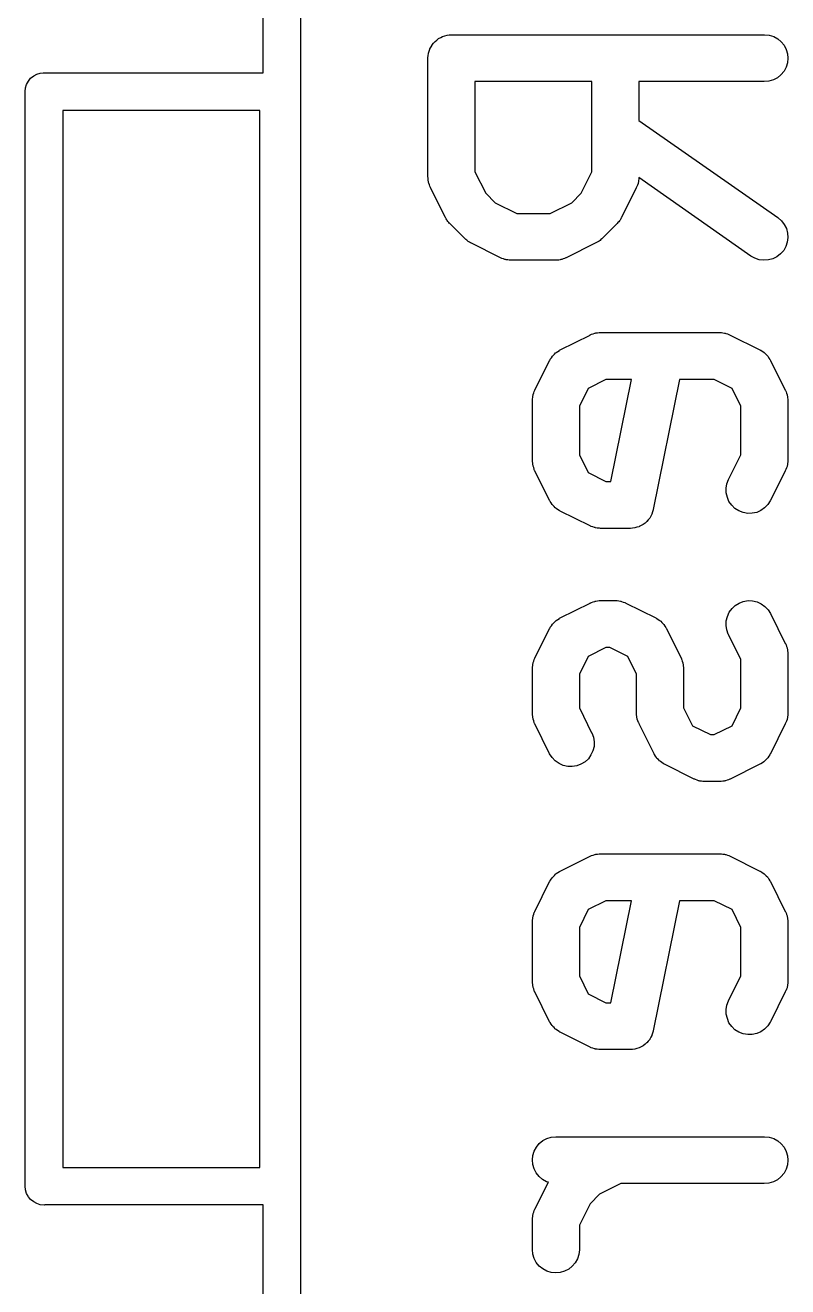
# Model space of a CAD drawing. Extents: x 140.2 to 175.1, y -102.6 to -62.2.
# Drawn here: x 172.709 to 175.146, y -90.885 to -86.851 of the extents above; entities that cross this region are included whole.
import ezdxf

# ---------------------------------------------------------------- set-up
doc = ezdxf.new("R2010")
doc.units = 0
doc.layers.add('BLACK', color=7, linetype='CONTINUOUS')

msp = doc.modelspace()

# ---------------------------------------------------------------- linework, layer by layer
at = {"layer": 'BLACK', "linetype": 'CONTINUOUS'}
for p, q in [((173.589, -83.7559), (173.589, -93.8701)), ((173.469, -87.003), (173.469, -85.623)), ((174.03, -86.8931), (174.037, -86.8898)), ((174.037, -86.8898), (174.043, -86.8865)), ((174.043, -86.8863), (174.05, -86.8843)), ((174.043, -86.8864), (174.043, -86.8863)), ((174.043, -86.8865), (174.043, -86.8864)), ((174.05, -86.8843), (174.057, -86.8823)), ((174.057, -86.8822), (174.064, -86.8815)), ((174.057, -86.8823), (174.057, -86.8822)), ((174.057, -86.8823), (174.057, -86.8823)), ((174.064, -86.8815), (174.071, -86.8809)), ((174.071, -86.8809), (175.071, -86.8809)), ((175.071, -86.8809), (175.072, -86.8809)), ((175.072, -86.8809), (175.087, -86.8825)), ((175.087, -86.8825), (175.101, -86.8869)), ((175.101, -86.8869), (175.114, -86.894)), ((174, -86.9336), (174.002, -86.9268)), ((174.002, -86.9263), (174.006, -86.9201)), ((174.002, -86.9266), (174.002, -86.9263)), ((174.002, -86.9268), (174.002, -86.9266)), ((174.006, -86.9201), (174.009, -86.9139)), ((174.009, -86.9135), (174.014, -86.9081)), ((174.009, -86.9137), (174.009, -86.9135)), ((174.009, -86.9139), (174.009, -86.9137)), ((174.014, -86.9081), (174.019, -86.9026)), ((174.019, -86.9023), (174.024, -86.8979)), ((174.019, -86.9025), (174.019, -86.9023)), ((174.019, -86.9026), (174.019, -86.9025)), ((174.024, -86.8979), (174.03, -86.8934)), ((174.03, -86.8933), (174.03, -86.8931)), ((174.03, -86.8934), (174.03, -86.8933)), ((175.114, -86.894), (175.125, -86.9034)), ((175.125, -86.9034), (175.134, -86.9148)), ((175.134, -86.9148), (175.141, -86.9278)), ((175.141, -86.9278), (175.145, -86.9418)), ((173.996, -86.9548), (173.997, -86.9478)), ((173.996, -86.9553), (173.996, -86.9548)), ((173.996, -86.9559), (173.996, -86.9553)), ((173.996, -86.9553), (173.996, -86.9553)), ((173.996, -86.9553), (173.996, -86.9553)), ((173.996, -87.3368), (173.996, -86.9559)), ((173.997, -86.9478), (173.998, -86.9408)), ((173.998, -86.9403), (174, -86.9336)), ((173.998, -86.9405), (173.998, -86.9403)), ((173.998, -86.9408), (173.998, -86.9405)), ((175.145, -86.9418), (175.146, -86.9564)), ((175.146, -86.9564), (175.145, -86.9709)), ((172.736, -87.0129), (172.746, -87.0073)), ((172.746, -87.0073), (172.757, -87.0039)), ((172.757, -87.0039), (172.766, -87.003)), ((172.766, -87.003), (172.769, -87.0027)), ((172.766, -87.003), (172.766, -87.003)), ((172.769, -87.0027), (172.772, -87.003)), ((172.772, -87.003), (173.469, -87.003)), ((175.124, -87.0091), (175.113, -87.0183)), ((175.134, -86.9978), (175.124, -87.0091)), ((175.141, -86.9849), (175.134, -86.9978)), ((175.145, -86.9709), (175.141, -86.9849)), ((172.709, -87.063), (172.71, -87.0512)), ((172.71, -87.0512), (172.713, -87.0399)), ((172.713, -87.0399), (172.719, -87.0295)), ((172.719, -87.0295), (172.726, -87.0204)), ((172.726, -87.0204), (172.736, -87.0129)), ((174.146, -87.0309), (174.146, -87.3191)), ((174.52, -87.0309), (174.146, -87.0309)), ((174.52, -87.3191), (174.52, -87.0309)), ((175.071, -87.0309), (174.67, -87.0309)), ((174.67, -87.0309), (174.67, -87.1549)), ((175.086, -87.0294), (175.071, -87.0309)), ((175.1, -87.0252), (175.086, -87.0294)), ((175.113, -87.0183), (175.1, -87.0252)), ((172.709, -87.066), (172.709, -87.063)), ((172.709, -90.5601), (172.709, -87.066)), ((172.829, -87.123), (172.829, -90.503)), ((173.459, -87.123), (172.829, -87.123)), ((173.459, -90.503), (173.459, -87.123)), ((174.67, -87.1549), (175.114, -87.4658)), ((174.146, -87.3191), (174.181, -87.3876)), ((174.486, -87.3876), (174.52, -87.3191)), ((173.997, -87.339), (173.996, -87.3368)), ((173.997, -87.3412), (173.997, -87.339)), ((173.997, -87.3463), (173.997, -87.3412)), ((173.998, -87.3514), (173.997, -87.3463)), ((173.998, -87.3535), (173.998, -87.3514)), ((173.999, -87.3557), (173.998, -87.3535)), ((174.001, -87.3605), (173.999, -87.3557)), ((174.002, -87.3654), (174.001, -87.3605)), ((174.003, -87.3673), (174.002, -87.3654)), ((174.004, -87.3694), (174.003, -87.3673)), ((174.004, -87.3704), (174.004, -87.3694)), ((174.052, -87.4656), (174.004, -87.3704)), ((174.662, -87.3704), (174.615, -87.4656)), ((174.663, -87.3683), (174.662, -87.3704)), ((174.664, -87.3664), (174.663, -87.3683)), ((174.666, -87.3615), (174.664, -87.3664)), ((174.668, -87.3567), (174.666, -87.3615)), ((174.669, -87.3524), (174.668, -87.3545)), ((174.668, -87.3545), (174.668, -87.3567)), ((174.67, -87.3423), (174.669, -87.3473)), ((174.669, -87.3473), (174.669, -87.3524)), ((175.028, -87.5887), (174.67, -87.338)), ((174.67, -87.338), (174.67, -87.3401)), ((174.67, -87.3401), (174.67, -87.3423)), ((174.181, -87.3876), (174.211, -87.418)), ((174.456, -87.418), (174.486, -87.3876)), ((174.211, -87.418), (174.28, -87.4523)), ((174.28, -87.4523), (174.387, -87.4523)), ((174.387, -87.4523), (174.456, -87.418)), ((174.054, -87.4692), (174.052, -87.4656)), ((174.056, -87.4729), (174.054, -87.4692)), ((174.058, -87.4753), (174.056, -87.4729)), ((174.06, -87.478), (174.058, -87.4753)), ((174.063, -87.481), (174.06, -87.478)), ((174.065, -87.4843), (174.063, -87.481)), ((174.066, -87.4851), (174.065, -87.4843)), ((174.114, -87.5327), (174.066, -87.4851)), ((174.601, -87.4851), (174.553, -87.5327)), ((174.603, -87.4818), (174.601, -87.4851)), ((174.606, -87.4788), (174.603, -87.4818)), ((174.608, -87.4762), (174.606, -87.4788)), ((174.61, -87.4738), (174.608, -87.4762)), ((174.612, -87.4701), (174.61, -87.4738)), ((174.614, -87.4665), (174.612, -87.4701)), ((174.615, -87.4656), (174.614, -87.4665)), ((175.114, -87.4658), (175.115, -87.4664)), ((175.115, -87.4664), (175.126, -87.4761)), ((175.126, -87.4761), (175.135, -87.4878)), ((175.135, -87.4878), (175.142, -87.5009)), ((174.117, -87.5354), (174.114, -87.5327)), ((174.12, -87.5383), (174.117, -87.5354)), ((174.552, -87.5334), (174.549, -87.5361)), ((174.553, -87.5327), (174.552, -87.5334)), ((175.142, -87.5009), (175.145, -87.515)), ((175.146, -87.5296), (175.144, -87.5441)), ((175.145, -87.515), (175.146, -87.5296)), ((174.122, -87.54), (174.12, -87.5383)), ((174.125, -87.542), (174.122, -87.54)), ((174.129, -87.544), (174.125, -87.542)), ((174.132, -87.5463), (174.129, -87.544)), ((174.133, -87.5467), (174.132, -87.5463)), ((174.228, -87.5944), (174.133, -87.5467)), ((174.533, -87.5467), (174.438, -87.5944)), ((174.537, -87.5445), (174.533, -87.5467)), ((174.541, -87.5426), (174.537, -87.5445)), ((174.543, -87.5406), (174.541, -87.5426)), ((174.546, -87.539), (174.543, -87.5406)), ((174.549, -87.5361), (174.546, -87.539)), ((175.133, -87.5707), (175.123, -87.5818)), ((175.14, -87.558), (175.133, -87.5707)), ((175.144, -87.5441), (175.14, -87.558)), ((174.23, -87.5952), (174.228, -87.5944)), ((174.232, -87.5962), (174.23, -87.5952)), ((174.237, -87.5978), (174.232, -87.5962)), ((174.242, -87.5996), (174.237, -87.5978)), ((174.244, -87.6), (174.242, -87.5996)), ((174.246, -87.6006), (174.244, -87.6)), ((174.251, -87.6012), (174.246, -87.6006)), ((174.256, -87.6021), (174.251, -87.6012)), ((174.259, -87.602), (174.256, -87.6021)), ((174.261, -87.6023), (174.259, -87.602)), ((174.262, -87.6023), (174.261, -87.6023)), ((174.405, -87.6023), (174.262, -87.6023)), ((174.407, -87.6021), (174.405, -87.6023)), ((174.409, -87.6022), (174.407, -87.6021)), ((174.414, -87.6014), (174.409, -87.6022)), ((174.419, -87.6009), (174.414, -87.6014)), ((174.421, -87.6002), (174.419, -87.6009)), ((174.424, -87.5999), (174.421, -87.6002)), ((174.428, -87.5981), (174.424, -87.5999)), ((174.433, -87.5966), (174.428, -87.5981)), ((174.435, -87.5956), (174.433, -87.5966)), ((174.437, -87.5948), (174.435, -87.5956)), ((174.438, -87.5944), (174.437, -87.5948)), ((175.041, -87.5959), (175.028, -87.5887)), ((175.055, -87.6005), (175.041, -87.5959)), ((175.07, -87.6023), (175.055, -87.6005)), ((175.084, -87.6012), (175.07, -87.6023)), ((175.098, -87.5973), (175.084, -87.6012)), ((175.111, -87.5907), (175.098, -87.5973)), ((175.123, -87.5818), (175.111, -87.5907)), ((174.419, -87.8888), (174.514, -87.8412)), ((174.514, -87.8412), (174.515, -87.8407)), ((174.515, -87.8407), (174.517, -87.8399)), ((174.517, -87.8399), (174.519, -87.8389)), ((174.519, -87.8389), (174.524, -87.8374)), ((174.524, -87.8374), (174.529, -87.8356)), ((174.529, -87.8356), (174.531, -87.8353)), ((174.531, -87.8353), (174.533, -87.8347)), ((174.533, -87.8347), (174.538, -87.8342)), ((174.538, -87.8342), (174.543, -87.8334)), ((174.543, -87.8334), (174.545, -87.8335)), ((174.545, -87.8335), (174.548, -87.8332)), ((174.548, -87.8332), (174.929, -87.8332)), ((174.929, -87.8332), (174.93, -87.8332)), ((174.93, -87.8332), (174.932, -87.8335)), ((174.932, -87.8335), (174.934, -87.8334)), ((174.934, -87.8334), (174.939, -87.8343)), ((174.939, -87.8343), (174.944, -87.8349)), ((174.944, -87.8349), (174.946, -87.8355)), ((174.946, -87.8355), (174.948, -87.8359)), ((174.948, -87.8359), (174.953, -87.8378)), ((174.953, -87.8378), (174.958, -87.8393)), ((174.958, -87.8393), (174.96, -87.8404)), ((174.96, -87.8404), (174.962, -87.8412)), ((174.962, -87.8412), (175.057, -87.8888)), ((174.4, -87.9027), (174.404, -87.8986)), ((174.404, -87.8986), (174.405, -87.8977)), ((174.405, -87.8977), (174.406, -87.8966)), ((174.406, -87.8966), (174.411, -87.8935)), ((174.411, -87.8935), (174.416, -87.8903)), ((174.416, -87.8903), (174.417, -87.8896)), ((174.417, -87.8896), (174.419, -87.8888)), ((175.057, -87.8888), (175.058, -87.8892)), ((175.058, -87.8892), (175.06, -87.8901)), ((175.06, -87.8901), (175.061, -87.8908)), ((175.061, -87.8908), (175.066, -87.8941)), ((175.066, -87.8941), (175.071, -87.8972)), ((175.071, -87.8972), (175.072, -87.8983)), ((175.072, -87.8983), (175.073, -87.8993)), ((174.338, -88.0176), (174.385, -87.9223)), ((174.385, -87.9223), (174.386, -87.9214)), ((174.386, -87.9214), (174.387, -87.92)), ((174.387, -87.9185), (174.391, -87.9139)), ((174.387, -87.92), (174.387, -87.9185)), ((174.391, -87.9139), (174.394, -87.9091)), ((174.394, -87.9091), (174.395, -87.9079)), ((174.395, -87.9079), (174.396, -87.9066)), ((174.396, -87.9066), (174.4, -87.9027)), ((175.073, -87.8993), (175.077, -87.9034)), ((175.077, -87.9034), (175.081, -87.9074)), ((175.081, -87.9074), (175.082, -87.9087)), ((175.082, -87.9087), (175.083, -87.9099)), ((175.083, -87.9099), (175.086, -87.9148)), ((175.086, -87.9148), (175.089, -87.9195)), ((175.089, -87.9195), (175.09, -87.9209)), ((175.09, -87.9209), (175.091, -87.9223)), ((175.091, -87.9223), (175.138, -88.0176)), ((174.336, -88.0215), (174.337, -88.0196)), ((174.337, -88.0196), (174.338, -88.0176)), ((174.508, -88.0118), (174.48, -88.0688)), ((174.565, -87.9832), (174.508, -88.0118)), ((174.647, -87.9832), (174.565, -87.9832)), ((174.581, -88.3094), (174.647, -87.9832)), ((174.8, -87.9832), (174.716, -88.3991)), ((174.911, -87.9832), (174.8, -87.9832)), ((174.968, -88.0118), (174.911, -87.9832)), ((174.996, -88.0688), (174.968, -88.0118)), ((175.138, -88.0176), (175.139, -88.0185)), ((175.139, -88.0185), (175.14, -88.0206)), ((174.33, -88.0456), (174.331, -88.0406)), ((174.33, -88.0479), (174.33, -88.0456)), ((174.33, -88.05), (174.33, -88.0479)), ((174.33, -88.0511), (174.33, -88.05)), ((174.33, -88.2416), (174.33, -88.0511)), ((174.331, -88.0355), (174.332, -88.0334)), ((174.331, -88.0406), (174.331, -88.0355)), ((174.332, -88.0312), (174.334, -88.0264)), ((174.332, -88.0334), (174.332, -88.0312)), ((174.334, -88.0264), (174.336, -88.0215)), ((175.14, -88.0206), (175.141, -88.0225)), ((175.141, -88.0225), (175.142, -88.0274)), ((175.142, -88.0274), (175.144, -88.0322)), ((175.144, -88.0322), (175.144, -88.0344)), ((175.144, -88.0344), (175.145, -88.0365)), ((175.145, -88.0365), (175.145, -88.0416)), ((175.145, -88.0416), (175.146, -88.0467)), ((175.146, -88.0467), (175.146, -88.0489)), ((175.146, -88.0489), (175.146, -88.0511)), ((175.146, -88.0511), (175.146, -88.2416)), ((174.48, -88.0688), (174.48, -88.2239)), ((174.996, -88.2239), (174.996, -88.0688)), ((174.33, -88.2438), (174.33, -88.2416)), ((174.33, -88.246), (174.33, -88.2438)), ((174.331, -88.251), (174.33, -88.246)), ((174.331, -88.2561), (174.331, -88.251)), ((174.332, -88.2583), (174.331, -88.2561)), ((174.332, -88.2604), (174.332, -88.2583)), ((174.334, -88.2652), (174.332, -88.2604)), ((174.48, -88.2239), (174.508, -88.2809)), ((174.957, -88.3033), (174.996, -88.2239)), ((175.144, -88.2614), (175.142, -88.2662)), ((175.145, -88.2572), (175.144, -88.2593)), ((175.144, -88.2593), (175.144, -88.2614)), ((175.146, -88.247), (175.145, -88.2521)), ((175.145, -88.2521), (175.145, -88.2572)), ((175.146, -88.2416), (175.146, -88.2426)), ((175.146, -88.2426), (175.146, -88.2448)), ((175.146, -88.2448), (175.146, -88.247)), ((174.335, -88.2702), (174.334, -88.2652)), ((174.336, -88.2721), (174.335, -88.2702)), ((174.337, -88.2742), (174.336, -88.2721)), ((174.338, -88.2751), (174.337, -88.2742)), ((174.385, -88.3704), (174.338, -88.2751)), ((174.508, -88.2809), (174.565, -88.3094)), ((175.138, -88.2751), (175.091, -88.3704)), ((175.139, -88.2731), (175.138, -88.2751)), ((175.14, -88.2711), (175.139, -88.2731)), ((175.142, -88.2662), (175.14, -88.2711)), ((174.565, -88.3094), (174.581, -88.3094)), ((174.949, -88.3314), (174.951, -88.3169)), ((174.949, -88.346), (174.949, -88.3314)), ((174.951, -88.3169), (174.957, -88.3033)), ((174.386, -88.3717), (174.385, -88.3704)), ((174.387, -88.3732), (174.386, -88.3717)), ((174.39, -88.3779), (174.387, -88.3732)), ((174.393, -88.3827), (174.39, -88.3779)), ((174.394, -88.3839), (174.393, -88.3827)), ((174.953, -88.3603), (174.949, -88.346)), ((174.958, -88.3737), (174.953, -88.3603)), ((174.967, -88.3857), (174.958, -88.3737)), ((175.09, -88.3713), (175.082, -88.3836)), ((175.091, -88.3704), (175.09, -88.3713)), ((174.395, -88.3853), (174.394, -88.3839)), ((174.399, -88.3892), (174.395, -88.3853)), ((174.403, -88.3934), (174.399, -88.3892)), ((174.404, -88.3943), (174.403, -88.3934)), ((174.406, -88.3955), (174.404, -88.3943)), ((174.41, -88.3986), (174.406, -88.3955)), ((174.415, -88.4019), (174.41, -88.3986)), ((174.416, -88.4025), (174.415, -88.4019)), ((174.418, -88.4034), (174.416, -88.4025)), ((174.419, -88.4039), (174.418, -88.4034)), ((174.514, -88.4515), (174.419, -88.4039)), ((174.708, -88.4202), (174.705, -88.4264)), ((174.712, -88.4141), (174.708, -88.4202)), ((174.714, -88.4068), (174.712, -88.4135)), ((174.712, -88.4135), (174.712, -88.4138)), ((174.712, -88.4138), (174.712, -88.4141)), ((174.716, -88.4002), (174.714, -88.4068)), ((174.716, -88.3991), (174.716, -88.3995)), ((174.716, -88.3995), (174.716, -88.3995)), ((174.716, -88.3995), (174.716, -88.3995)), ((174.716, -88.3995), (174.716, -88.4002)), ((174.977, -88.3958), (174.967, -88.3857)), ((174.99, -88.4037), (174.977, -88.3958)), ((175.003, -88.409), (174.99, -88.4037)), ((175.018, -88.4116), (175.003, -88.409)), ((175.032, -88.4113), (175.018, -88.4116)), ((175.047, -88.4082), (175.032, -88.4113)), ((175.06, -88.4024), (175.047, -88.4082)), ((175.072, -88.3941), (175.06, -88.4024)), ((175.082, -88.3836), (175.072, -88.3941)), ((174.516, -88.4523), (174.514, -88.4515)), ((174.518, -88.4534), (174.516, -88.4523)), ((174.523, -88.4549), (174.518, -88.4534)), ((174.528, -88.4567), (174.523, -88.4549)), ((174.53, -88.4571), (174.528, -88.4567)), ((174.532, -88.4578), (174.53, -88.4571)), ((174.537, -88.4584), (174.532, -88.4578)), ((174.542, -88.4592), (174.537, -88.4584)), ((174.544, -88.4592), (174.542, -88.4592)), ((174.547, -88.4594), (174.544, -88.4592)), ((174.548, -88.4594), (174.547, -88.4594)), ((174.643, -88.4594), (174.548, -88.4594)), ((174.65, -88.4587), (174.643, -88.4594)), ((174.657, -88.4581), (174.65, -88.4587)), ((174.664, -88.456), (174.657, -88.458)), ((174.657, -88.458), (174.657, -88.458)), ((174.657, -88.458), (174.657, -88.4581)), ((174.671, -88.454), (174.664, -88.456)), ((174.678, -88.4505), (174.671, -88.4538)), ((174.671, -88.4538), (174.671, -88.4539)), ((174.671, -88.4539), (174.671, -88.454)), ((174.684, -88.4473), (174.678, -88.4505)), ((174.69, -88.4425), (174.684, -88.4469)), ((174.684, -88.4469), (174.684, -88.4471)), ((174.684, -88.4471), (174.684, -88.4473)), ((174.695, -88.4381), (174.69, -88.4425)), ((174.696, -88.4376), (174.695, -88.4379)), ((174.695, -88.4379), (174.695, -88.4381)), ((174.7, -88.4323), (174.696, -88.4376)), ((174.705, -88.4269), (174.7, -88.4323)), ((174.705, -88.4264), (174.705, -88.4266)), ((174.705, -88.4266), (174.705, -88.4269)), ((174.419, -88.7459), (174.514, -88.6983)), ((174.514, -88.6983), (174.515, -88.6978)), ((174.515, -88.6978), (174.517, -88.6971)), ((174.517, -88.6971), (174.519, -88.696)), ((174.519, -88.696), (174.524, -88.6946)), ((174.524, -88.6946), (174.529, -88.6928)), ((174.529, -88.6928), (174.531, -88.6924)), ((174.531, -88.6924), (174.533, -88.6918)), ((174.533, -88.6918), (174.538, -88.6913)), ((174.538, -88.6913), (174.543, -88.6905)), ((174.543, -88.6905), (174.545, -88.6906)), ((174.545, -88.6906), (174.548, -88.6904)), ((174.548, -88.6904), (174.595, -88.6904)), ((174.595, -88.6904), (174.596, -88.6904)), ((174.596, -88.6904), (174.598, -88.6906)), ((174.598, -88.6906), (174.601, -88.6906)), ((174.601, -88.6906), (174.606, -88.6914)), ((174.606, -88.6914), (174.611, -88.692)), ((174.611, -88.692), (174.613, -88.6927)), ((174.613, -88.6927), (174.615, -88.6931)), ((174.615, -88.6931), (174.62, -88.6949)), ((174.62, -88.6949), (174.625, -88.6964)), ((174.625, -88.6964), (174.627, -88.6975)), ((174.627, -88.6975), (174.629, -88.6983)), ((174.629, -88.6983), (174.724, -88.7459)), ((174.978, -88.7058), (174.991, -88.6981)), ((174.991, -88.6981), (175.004, -88.6929)), ((175.004, -88.6929), (175.019, -88.6905)), ((175.019, -88.6905), (175.033, -88.691)), ((175.033, -88.691), (175.048, -88.6943)), ((175.048, -88.6943), (175.061, -88.7003)), ((175.061, -88.7003), (175.073, -88.7088)), ((174.949, -88.7552), (174.953, -88.7409)), ((174.953, -88.7409), (174.959, -88.7276)), ((174.959, -88.7276), (174.968, -88.7157)), ((174.968, -88.7157), (174.978, -88.7058)), ((175.073, -88.7088), (175.083, -88.7194)), ((175.083, -88.7194), (175.091, -88.7318)), ((175.091, -88.7318), (175.138, -88.8271)), ((174.338, -88.8747), (174.385, -88.7795)), ((174.385, -88.7795), (174.386, -88.7785)), ((174.386, -88.7785), (174.387, -88.7772)), ((174.387, -88.7757), (174.391, -88.771)), ((174.387, -88.7772), (174.387, -88.7757)), ((174.391, -88.771), (174.394, -88.7662)), ((174.394, -88.7662), (174.395, -88.7651)), ((174.395, -88.7651), (174.396, -88.7638)), ((174.396, -88.7638), (174.4, -88.7598)), ((174.4, -88.7598), (174.404, -88.7557)), ((174.404, -88.7557), (174.405, -88.7548)), ((174.405, -88.7548), (174.406, -88.7537)), ((174.406, -88.7537), (174.411, -88.7507)), ((174.411, -88.7507), (174.416, -88.7474)), ((174.416, -88.7474), (174.417, -88.7468)), ((174.417, -88.7468), (174.419, -88.7459)), ((174.724, -88.7459), (174.725, -88.7464)), ((174.725, -88.7464), (174.726, -88.7473)), ((174.726, -88.7473), (174.728, -88.7479)), ((174.728, -88.7479), (174.732, -88.7512)), ((174.732, -88.7512), (174.737, -88.7544)), ((174.737, -88.7544), (174.738, -88.7555)), ((174.738, -88.7555), (174.74, -88.7564)), ((174.74, -88.7564), (174.744, -88.7606)), ((174.744, -88.7606), (174.748, -88.7646)), ((174.748, -88.7646), (174.749, -88.7659)), ((174.749, -88.7659), (174.75, -88.7671)), ((174.75, -88.7671), (174.753, -88.7719)), ((174.753, -88.7719), (174.756, -88.7766)), ((174.756, -88.7766), (174.757, -88.7781)), ((174.757, -88.7781), (174.758, -88.7795)), ((174.758, -88.7795), (174.805, -88.8747)), ((174.949, -88.7698), (174.949, -88.7552)), ((174.951, -88.7842), (174.949, -88.7698)), ((174.956, -88.798), (174.951, -88.7842)), ((174.957, -88.7989), (174.956, -88.798)), ((174.996, -88.8783), (174.957, -88.7989)), ((174.565, -88.8404), (174.508, -88.8689)), ((174.577, -88.8404), (174.565, -88.8404)), ((174.635, -88.8689), (174.577, -88.8404)), ((175.138, -88.8271), (175.139, -88.828)), ((175.139, -88.828), (175.14, -88.8301)), ((175.14, -88.8301), (175.141, -88.832)), ((175.141, -88.832), (175.142, -88.837)), ((175.142, -88.837), (175.144, -88.8418)), ((175.144, -88.8418), (175.144, -88.8439)), ((175.144, -88.8439), (175.145, -88.8461)), ((175.145, -88.8461), (175.145, -88.8512)), ((175.145, -88.8512), (175.146, -88.8562)), ((175.146, -88.8562), (175.146, -88.8584)), ((175.146, -88.8584), (175.146, -88.8606)), ((175.146, -88.8606), (175.146, -89.0511)), ((174.33, -88.9028), (174.331, -88.8977)), ((174.33, -88.905), (174.33, -88.9028)), ((174.33, -88.9072), (174.33, -88.905)), ((174.331, -88.8926), (174.332, -88.8905)), ((174.331, -88.8977), (174.331, -88.8926)), ((174.332, -88.8884), (174.334, -88.8836)), ((174.332, -88.8905), (174.332, -88.8884)), ((174.334, -88.8836), (174.336, -88.8787)), ((174.336, -88.8787), (174.337, -88.8768)), ((174.337, -88.8768), (174.338, -88.8747)), ((174.508, -88.8689), (174.48, -88.9259)), ((174.663, -88.9259), (174.635, -88.8689)), ((174.805, -88.8747), (174.806, -88.8756)), ((174.806, -88.8756), (174.806, -88.8777)), ((174.806, -88.8777), (174.807, -88.8797)), ((174.807, -88.8797), (174.809, -88.8846)), ((174.809, -88.8846), (174.811, -88.8894)), ((174.811, -88.8894), (174.811, -88.8916)), ((174.811, -88.8916), (174.812, -88.8937)), ((174.812, -88.8937), (174.812, -88.8988)), ((174.812, -88.8988), (174.813, -88.9038)), ((174.813, -88.9038), (174.813, -88.906)), ((174.813, -88.906), (174.813, -88.9082)), ((174.996, -89.0334), (174.996, -88.8783)), ((174.33, -88.9082), (174.33, -88.9072)), ((174.33, -89.0511), (174.33, -88.9082)), ((174.48, -88.9259), (174.48, -89.0334)), ((174.663, -89.0511), (174.663, -88.9259)), ((174.813, -88.9082), (174.813, -89.0334)), ((174.33, -89.0533), (174.33, -89.0511)), ((174.33, -89.0555), (174.33, -89.0533)), ((174.331, -89.0606), (174.33, -89.0555)), ((174.331, -89.0657), (174.331, -89.0606)), ((174.332, -89.0678), (174.331, -89.0657)), ((174.332, -89.07), (174.332, -89.0678)), ((174.48, -89.0334), (174.519, -89.1128)), ((174.663, -89.0533), (174.663, -89.0511)), ((174.663, -89.0555), (174.663, -89.0533)), ((174.664, -89.0606), (174.663, -89.0555)), ((174.664, -89.0657), (174.664, -89.0606)), ((174.665, -89.0678), (174.664, -89.0657)), ((174.665, -89.07), (174.665, -89.0678)), ((174.813, -89.0334), (174.842, -89.0904)), ((174.968, -89.0904), (174.996, -89.0334)), ((175.145, -89.0667), (175.144, -89.0688)), ((175.146, -89.0565), (175.145, -89.0616)), ((175.145, -89.0616), (175.145, -89.0667)), ((175.146, -89.0511), (175.146, -89.0521)), ((175.146, -89.0521), (175.146, -89.0543)), ((175.146, -89.0543), (175.146, -89.0565)), ((174.334, -89.0748), (174.332, -89.07)), ((174.335, -89.0797), (174.334, -89.0748)), ((174.336, -89.0816), (174.335, -89.0797)), ((174.337, -89.0837), (174.336, -89.0816)), ((174.338, -89.0846), (174.337, -89.0837)), ((174.385, -89.1799), (174.338, -89.0846)), ((174.667, -89.0748), (174.665, -89.07)), ((174.669, -89.0797), (174.667, -89.0748)), ((174.67, -89.0816), (174.669, -89.0797)), ((174.671, -89.0837), (174.67, -89.0816)), ((174.671, -89.0846), (174.671, -89.0837)), ((174.719, -89.1799), (174.671, -89.0846)), ((174.842, -89.0904), (174.899, -89.119)), ((174.911, -89.119), (174.968, -89.0904)), ((175.138, -89.0846), (175.091, -89.1799)), ((175.139, -89.0826), (175.138, -89.0846)), ((175.14, -89.0806), (175.139, -89.0826)), ((175.142, -89.0758), (175.14, -89.0806)), ((175.144, -89.071), (175.142, -89.0758)), ((175.144, -89.0688), (175.144, -89.071)), ((174.519, -89.1128), (174.52, -89.1137)), ((174.52, -89.1137), (174.525, -89.1275)), ((174.525, -89.1275), (174.527, -89.1419)), ((174.527, -89.1419), (174.527, -89.1566)), ((174.899, -89.119), (174.911, -89.119)), ((174.393, -89.1923), (174.385, -89.1799)), ((174.517, -89.1841), (174.509, -89.196)), ((174.523, -89.1708), (174.517, -89.1841)), ((174.527, -89.1566), (174.523, -89.1708)), ((174.719, -89.1812), (174.719, -89.1799)), ((174.72, -89.1827), (174.719, -89.1812)), ((174.723, -89.1874), (174.72, -89.1827)), ((174.726, -89.1923), (174.723, -89.1874)), ((175.086, -89.1883), (175.082, -89.1931)), ((175.089, -89.1836), (175.086, -89.1883)), ((175.09, -89.1808), (175.089, -89.1822)), ((175.089, -89.1822), (175.089, -89.1836)), ((175.091, -89.1799), (175.09, -89.1808)), ((174.403, -89.2029), (174.393, -89.1923)), ((174.415, -89.2114), (174.403, -89.2029)), ((174.428, -89.2174), (174.415, -89.2114)), ((174.443, -89.2207), (174.428, -89.2174)), ((174.457, -89.2212), (174.443, -89.2207)), ((174.472, -89.2188), (174.457, -89.2212)), ((174.485, -89.2136), (174.472, -89.2188)), ((174.498, -89.2059), (174.485, -89.2136)), ((174.509, -89.196), (174.498, -89.2059)), ((174.727, -89.1934), (174.726, -89.1923)), ((174.728, -89.1948), (174.727, -89.1934)), ((174.733, -89.1988), (174.728, -89.1948)), ((174.736, -89.2029), (174.733, -89.1988)), ((174.738, -89.2038), (174.736, -89.2029)), ((174.739, -89.205), (174.738, -89.2038)), ((174.744, -89.2081), (174.739, -89.205)), ((174.748, -89.2114), (174.744, -89.2081)), ((174.75, -89.2121), (174.748, -89.2114)), ((174.751, -89.2129), (174.75, -89.2121)), ((174.752, -89.2134), (174.751, -89.2129)), ((174.847, -89.261), (174.752, -89.2134)), ((175.057, -89.2134), (174.962, -89.261)), ((175.059, -89.2126), (175.057, -89.2134)), ((175.06, -89.2119), (175.059, -89.2126)), ((175.065, -89.2087), (175.06, -89.2119)), ((175.07, -89.2056), (175.065, -89.2087)), ((175.071, -89.2045), (175.07, -89.2056)), ((175.072, -89.2036), (175.071, -89.2045)), ((175.076, -89.1995), (175.072, -89.2036)), ((175.08, -89.1956), (175.076, -89.1995)), ((175.081, -89.1943), (175.08, -89.1956)), ((175.082, -89.1931), (175.081, -89.1943)), ((174.849, -89.2618), (174.847, -89.261)), ((174.851, -89.2629), (174.849, -89.2618)), ((174.856, -89.2644), (174.851, -89.2629)), ((174.861, -89.2663), (174.856, -89.2644)), ((174.863, -89.2666), (174.861, -89.2663)), ((174.865, -89.2673), (174.863, -89.2666)), ((174.87, -89.2679), (174.865, -89.2673)), ((174.875, -89.2688), (174.87, -89.2679)), ((174.878, -89.2687), (174.875, -89.2688)), ((174.88, -89.2689), (174.878, -89.2687)), ((174.881, -89.269), (174.88, -89.2689)), ((174.929, -89.269), (174.881, -89.269)), ((174.931, -89.2687), (174.929, -89.269)), ((174.933, -89.2688), (174.931, -89.2687)), ((174.938, -89.268), (174.933, -89.2688)), ((174.943, -89.2675), (174.938, -89.268)), ((174.945, -89.2669), (174.943, -89.2675)), ((174.947, -89.2665), (174.945, -89.2669)), ((174.952, -89.2648), (174.947, -89.2665)), ((174.957, -89.2633), (174.952, -89.2648)), ((174.959, -89.2623), (174.957, -89.2633)), ((174.961, -89.2615), (174.959, -89.2623)), ((174.962, -89.261), (174.961, -89.2615)), ((174.419, -89.5554), (174.514, -89.5078)), ((174.514, -89.5078), (174.515, -89.5074)), ((174.515, -89.5074), (174.517, -89.5066)), ((174.517, -89.5066), (174.519, -89.5056)), ((174.519, -89.5056), (174.524, -89.5041)), ((174.524, -89.5041), (174.529, -89.5023)), ((174.529, -89.5023), (174.531, -89.502)), ((174.531, -89.502), (174.533, -89.5013)), ((174.533, -89.5013), (174.538, -89.5008)), ((174.538, -89.5008), (174.543, -89.5)), ((174.543, -89.5), (174.545, -89.5001)), ((174.545, -89.5001), (174.548, -89.4999)), ((174.548, -89.4999), (174.929, -89.4999)), ((174.929, -89.4999), (174.93, -89.4999)), ((174.93, -89.4999), (174.932, -89.5002)), ((174.932, -89.5002), (174.934, -89.5001)), ((174.934, -89.5001), (174.939, -89.501)), ((174.939, -89.501), (174.944, -89.5015)), ((174.944, -89.5015), (174.946, -89.5022)), ((174.946, -89.5022), (174.948, -89.5026)), ((174.948, -89.5026), (174.953, -89.5044)), ((174.953, -89.5044), (174.958, -89.506)), ((174.958, -89.506), (174.96, -89.507)), ((174.96, -89.507), (174.962, -89.5078)), ((174.962, -89.5078), (175.057, -89.5554)), ((174.338, -89.6842), (174.385, -89.589)), ((174.385, -89.589), (174.386, -89.588)), ((174.386, -89.588), (174.387, -89.5867)), ((174.387, -89.5852), (174.391, -89.5806)), ((174.387, -89.5867), (174.387, -89.5852)), ((174.391, -89.5806), (174.394, -89.5758)), ((174.394, -89.5758), (174.395, -89.5746)), ((174.395, -89.5746), (174.396, -89.5733)), ((174.396, -89.5733), (174.4, -89.5694)), ((174.4, -89.5694), (174.404, -89.5653)), ((174.404, -89.5653), (174.405, -89.5643)), ((174.405, -89.5643), (174.406, -89.5632)), ((174.406, -89.5632), (174.411, -89.5602)), ((174.411, -89.5602), (174.416, -89.5569)), ((174.416, -89.5569), (174.417, -89.5563)), ((174.417, -89.5563), (174.419, -89.5554)), ((175.057, -89.5554), (175.058, -89.5559)), ((175.058, -89.5559), (175.06, -89.5568)), ((175.06, -89.5568), (175.061, -89.5575)), ((175.061, -89.5575), (175.066, -89.5608)), ((175.066, -89.5608), (175.071, -89.5639)), ((175.071, -89.5639), (175.072, -89.565)), ((175.072, -89.565), (175.073, -89.566)), ((175.073, -89.566), (175.077, -89.5701)), ((175.077, -89.5701), (175.081, -89.5741)), ((175.081, -89.5741), (175.082, -89.5754)), ((175.082, -89.5754), (175.083, -89.5766)), ((175.083, -89.5766), (175.086, -89.5814)), ((175.086, -89.5814), (175.089, -89.5861)), ((175.089, -89.5861), (175.09, -89.5876)), ((175.09, -89.5876), (175.091, -89.589)), ((175.091, -89.589), (175.138, -89.6842)), ((174.565, -89.6499), (174.508, -89.6784)), ((174.647, -89.6499), (174.565, -89.6499)), ((174.581, -89.9761), (174.647, -89.6499)), ((174.8, -89.6499), (174.716, -90.0658)), ((174.911, -89.6499), (174.8, -89.6499)), ((174.968, -89.6784), (174.911, -89.6499)), ((174.33, -89.7123), (174.331, -89.7073)), ((174.33, -89.7145), (174.33, -89.7123)), ((174.331, -89.7022), (174.332, -89.7001)), ((174.331, -89.7073), (174.331, -89.7022)), ((174.332, -89.6979), (174.334, -89.6931)), ((174.332, -89.7001), (174.332, -89.6979)), ((174.334, -89.6931), (174.336, -89.6882)), ((174.336, -89.6882), (174.337, -89.6863)), ((174.337, -89.6863), (174.338, -89.6842)), ((174.508, -89.6784), (174.48, -89.7355)), ((174.996, -89.7355), (174.968, -89.6784)), ((175.138, -89.6842), (175.139, -89.6852)), ((175.139, -89.6852), (175.14, -89.6872)), ((175.14, -89.6872), (175.141, -89.6892)), ((175.141, -89.6892), (175.142, -89.6941)), ((175.142, -89.6941), (175.144, -89.6989)), ((175.144, -89.6989), (175.144, -89.7011)), ((175.144, -89.7011), (175.145, -89.7032)), ((175.145, -89.7032), (175.145, -89.7083)), ((175.145, -89.7083), (175.146, -89.7134)), ((175.146, -89.7134), (175.146, -89.7156)), ((174.33, -89.7167), (174.33, -89.7145)), ((174.33, -89.7178), (174.33, -89.7167)), ((174.33, -89.9082), (174.33, -89.7178)), ((174.48, -89.7355), (174.48, -89.8905)), ((174.996, -89.8905), (174.996, -89.7355)), ((175.146, -89.7156), (175.146, -89.7178)), ((175.146, -89.7178), (175.146, -89.9082)), ((174.33, -89.9104), (174.33, -89.9082)), ((174.33, -89.9126), (174.33, -89.9104)), ((174.331, -89.9177), (174.33, -89.9126)), ((174.48, -89.8905), (174.508, -89.9476)), ((174.957, -89.9699), (174.996, -89.8905)), ((175.146, -89.9137), (175.145, -89.9187)), ((175.146, -89.9082), (175.146, -89.9093)), ((175.146, -89.9093), (175.146, -89.9115)), ((175.146, -89.9115), (175.146, -89.9137)), ((174.331, -89.9228), (174.331, -89.9177)), ((174.332, -89.9249), (174.331, -89.9228)), ((174.332, -89.9271), (174.332, -89.9249)), ((174.334, -89.9319), (174.332, -89.9271)), ((174.335, -89.9368), (174.334, -89.9319)), ((174.336, -89.9388), (174.335, -89.9368)), ((174.337, -89.9408), (174.336, -89.9388)), ((174.338, -89.9418), (174.337, -89.9408)), ((174.385, -90.037), (174.338, -89.9418)), ((174.508, -89.9476), (174.565, -89.9761)), ((175.138, -89.9418), (175.091, -90.037)), ((175.139, -89.9397), (175.138, -89.9418)), ((175.14, -89.9378), (175.139, -89.9397)), ((175.142, -89.9329), (175.14, -89.9378)), ((175.144, -89.9281), (175.142, -89.9329)), ((175.145, -89.9238), (175.144, -89.9259)), ((175.144, -89.9259), (175.144, -89.9281)), ((175.145, -89.9187), (175.145, -89.9238)), ((174.565, -89.9761), (174.581, -89.9761)), ((174.949, -89.998), (174.951, -89.9836)), ((174.951, -89.9836), (174.957, -89.9699)), ((174.949, -90.0127), (174.949, -89.998)), ((174.953, -90.0269), (174.949, -90.0127)), ((174.958, -90.0403), (174.953, -90.0269)), ((174.386, -90.0384), (174.385, -90.037)), ((174.387, -90.0399), (174.386, -90.0384)), ((174.39, -90.0446), (174.387, -90.0399)), ((174.393, -90.0494), (174.39, -90.0446)), ((174.394, -90.0506), (174.393, -90.0494)), ((174.395, -90.0519), (174.394, -90.0506)), ((174.399, -90.0559), (174.395, -90.0519)), ((174.403, -90.06), (174.399, -90.0559)), ((174.404, -90.061), (174.403, -90.06)), ((174.406, -90.0621), (174.404, -90.061)), ((174.41, -90.0652), (174.406, -90.0621)), ((174.415, -90.0685), (174.41, -90.0652)), ((174.416, -90.0692), (174.415, -90.0685)), ((174.418, -90.0701), (174.416, -90.0692)), ((174.419, -90.0706), (174.418, -90.0701)), ((174.514, -90.1182), (174.419, -90.0706)), ((174.714, -90.0734), (174.712, -90.0802)), ((174.716, -90.0668), (174.714, -90.0734)), ((174.716, -90.0658), (174.716, -90.0662)), ((174.716, -90.0662), (174.716, -90.0662)), ((174.716, -90.0662), (174.716, -90.0662)), ((174.716, -90.0662), (174.716, -90.0668)), ((174.967, -90.0523), (174.958, -90.0403)), ((174.977, -90.0624), (174.967, -90.0523)), ((174.99, -90.0703), (174.977, -90.0624)), ((175.003, -90.0757), (174.99, -90.0703)), ((175.018, -90.0782), (175.003, -90.0757)), ((175.047, -90.0749), (175.032, -90.078)), ((175.06, -90.0691), (175.047, -90.0749)), ((175.072, -90.0607), (175.06, -90.0691)), ((175.082, -90.0502), (175.072, -90.0607)), ((175.09, -90.0379), (175.082, -90.0502)), ((175.091, -90.037), (175.09, -90.0379)), ((174.678, -90.1172), (174.671, -90.1204)), ((174.684, -90.1139), (174.678, -90.1172)), ((174.69, -90.1092), (174.684, -90.1136)), ((174.684, -90.1136), (174.684, -90.1137)), ((174.684, -90.1137), (174.684, -90.1139)), ((174.695, -90.1048), (174.69, -90.1092)), ((174.696, -90.1043), (174.695, -90.1045)), ((174.695, -90.1045), (174.695, -90.1048)), ((174.7, -90.0989), (174.696, -90.1043)), ((174.705, -90.0936), (174.7, -90.0989)), ((174.708, -90.0868), (174.705, -90.093)), ((174.705, -90.093), (174.705, -90.0933)), ((174.705, -90.0933), (174.705, -90.0936)), ((174.712, -90.0808), (174.708, -90.0868)), ((174.712, -90.0802), (174.712, -90.0805)), ((174.712, -90.0805), (174.712, -90.0808)), ((175.032, -90.078), (175.018, -90.0782)), ((174.516, -90.119), (174.514, -90.1182)), ((174.518, -90.12), (174.516, -90.119)), ((174.523, -90.1216), (174.518, -90.12)), ((174.528, -90.1234), (174.523, -90.1216)), ((174.53, -90.1238), (174.528, -90.1234)), ((174.532, -90.1245), (174.53, -90.1238)), ((174.537, -90.125), (174.532, -90.1245)), ((174.542, -90.1259), (174.537, -90.125)), ((174.544, -90.1258), (174.542, -90.1259)), ((174.547, -90.1261), (174.544, -90.1258)), ((174.548, -90.1261), (174.547, -90.1261)), ((174.643, -90.1261), (174.548, -90.1261)), ((174.65, -90.1254), (174.643, -90.1261)), ((174.657, -90.1248), (174.65, -90.1254)), ((174.664, -90.1226), (174.657, -90.1247)), ((174.657, -90.1247), (174.657, -90.1247)), ((174.657, -90.1247), (174.657, -90.1248)), ((174.671, -90.1207), (174.664, -90.1226)), ((174.671, -90.1204), (174.671, -90.1205)), ((174.671, -90.1205), (174.671, -90.1207)), ((174.336, -90.4506), (174.343, -90.4377)), ((174.343, -90.4377), (174.352, -90.4264)), ((174.352, -90.4264), (174.363, -90.4172)), ((174.363, -90.4172), (174.376, -90.4103)), ((174.376, -90.4103), (174.39, -90.4061)), ((174.39, -90.4061), (174.405, -90.4047)), ((174.405, -90.4047), (175.071, -90.4047)), ((175.071, -90.4047), (175.072, -90.4047)), ((175.072, -90.4047), (175.087, -90.4063)), ((175.087, -90.4063), (175.101, -90.4107)), ((175.101, -90.4107), (175.114, -90.4178)), ((175.114, -90.4178), (175.125, -90.4272)), ((175.125, -90.4272), (175.134, -90.4386)), ((175.134, -90.4386), (175.141, -90.4516)), ((174.33, -90.4791), (174.331, -90.4646)), ((174.331, -90.4937), (174.33, -90.4791)), ((174.331, -90.4646), (174.336, -90.4506)), ((175.141, -90.4516), (175.145, -90.4656)), ((175.145, -90.4656), (175.146, -90.4802)), ((175.146, -90.4802), (175.145, -90.4947)), ((172.829, -90.503), (173.459, -90.503)), ((174.335, -90.5078), (174.331, -90.4937)), ((174.342, -90.5207), (174.335, -90.5078)), ((174.351, -90.5321), (174.342, -90.5207)), ((175.141, -90.5087), (175.134, -90.5216)), ((175.145, -90.4947), (175.141, -90.5087)), ((172.709, -90.563), (172.709, -90.5601)), ((174.338, -90.6366), (174.381, -90.5504)), ((174.362, -90.5416), (174.351, -90.5321)), ((174.375, -90.5486), (174.362, -90.5416)), ((174.381, -90.5504), (174.375, -90.5486)), ((174.613, -90.5547), (174.544, -90.5889)), ((175.071, -90.5547), (174.613, -90.5547)), ((175.086, -90.5532), (175.071, -90.5547)), ((175.1, -90.549), (175.086, -90.5532)), ((175.113, -90.5421), (175.1, -90.549)), ((175.124, -90.5329), (175.113, -90.5421)), ((175.134, -90.5216), (175.124, -90.5329)), ((172.71, -90.5748), (172.709, -90.563)), ((172.713, -90.5861), (172.71, -90.5748)), ((172.718, -90.5948), (172.713, -90.5861)), ((172.719, -90.5965), (172.718, -90.5948)), ((172.726, -90.6056), (172.719, -90.5965)), ((174.544, -90.5889), (174.514, -90.6193)), ((172.736, -90.6131), (172.726, -90.6056)), ((172.746, -90.6187), (172.736, -90.6131)), ((172.757, -90.6221), (172.746, -90.6187)), ((172.769, -90.6233), (172.757, -90.6221)), ((172.772, -90.623), (172.769, -90.6233)), ((173.469, -90.623), (172.772, -90.623)), ((173.469, -92.003), (173.469, -90.623)), ((174.334, -90.6455), (174.336, -90.6406)), ((174.336, -90.6406), (174.337, -90.6387)), ((174.337, -90.6387), (174.338, -90.6366)), ((174.514, -90.6193), (174.48, -90.6878)), ((174.33, -90.6647), (174.331, -90.6596)), ((174.33, -90.6669), (174.33, -90.6647)), ((174.33, -90.6691), (174.33, -90.6669)), ((174.33, -90.6701), (174.33, -90.6691)), ((174.33, -90.7654), (174.33, -90.6701)), ((174.331, -90.6545), (174.332, -90.6525)), ((174.331, -90.6596), (174.331, -90.6545)), ((174.332, -90.6503), (174.334, -90.6455)), ((174.332, -90.6525), (174.332, -90.6503)), ((174.48, -90.6878), (174.48, -90.7654)), ((174.331, -90.7799), (174.33, -90.7654)), ((174.335, -90.794), (174.331, -90.7799)), ((174.342, -90.8069), (174.335, -90.794)), ((174.474, -90.7949), (174.467, -90.8078)), ((174.478, -90.781), (174.474, -90.7949)), ((174.48, -90.7664), (174.478, -90.781)), ((174.48, -90.7654), (174.48, -90.7664)), ((174.351, -90.8182), (174.342, -90.8069)), ((174.363, -90.8276), (174.351, -90.8182)), ((174.376, -90.8345), (174.363, -90.8276)), ((174.39, -90.8388), (174.376, -90.8345)), ((174.404, -90.8404), (174.39, -90.8388)), ((174.419, -90.8391), (174.404, -90.8404)), ((174.433, -90.8349), (174.419, -90.8391)), ((174.446, -90.8281), (174.433, -90.8349)), ((174.457, -90.819), (174.446, -90.8281)), ((174.467, -90.8078), (174.457, -90.819))]:
    msp.add_line(p, q, dxfattribs=at)

doc.saveas('drawing.dxf')
